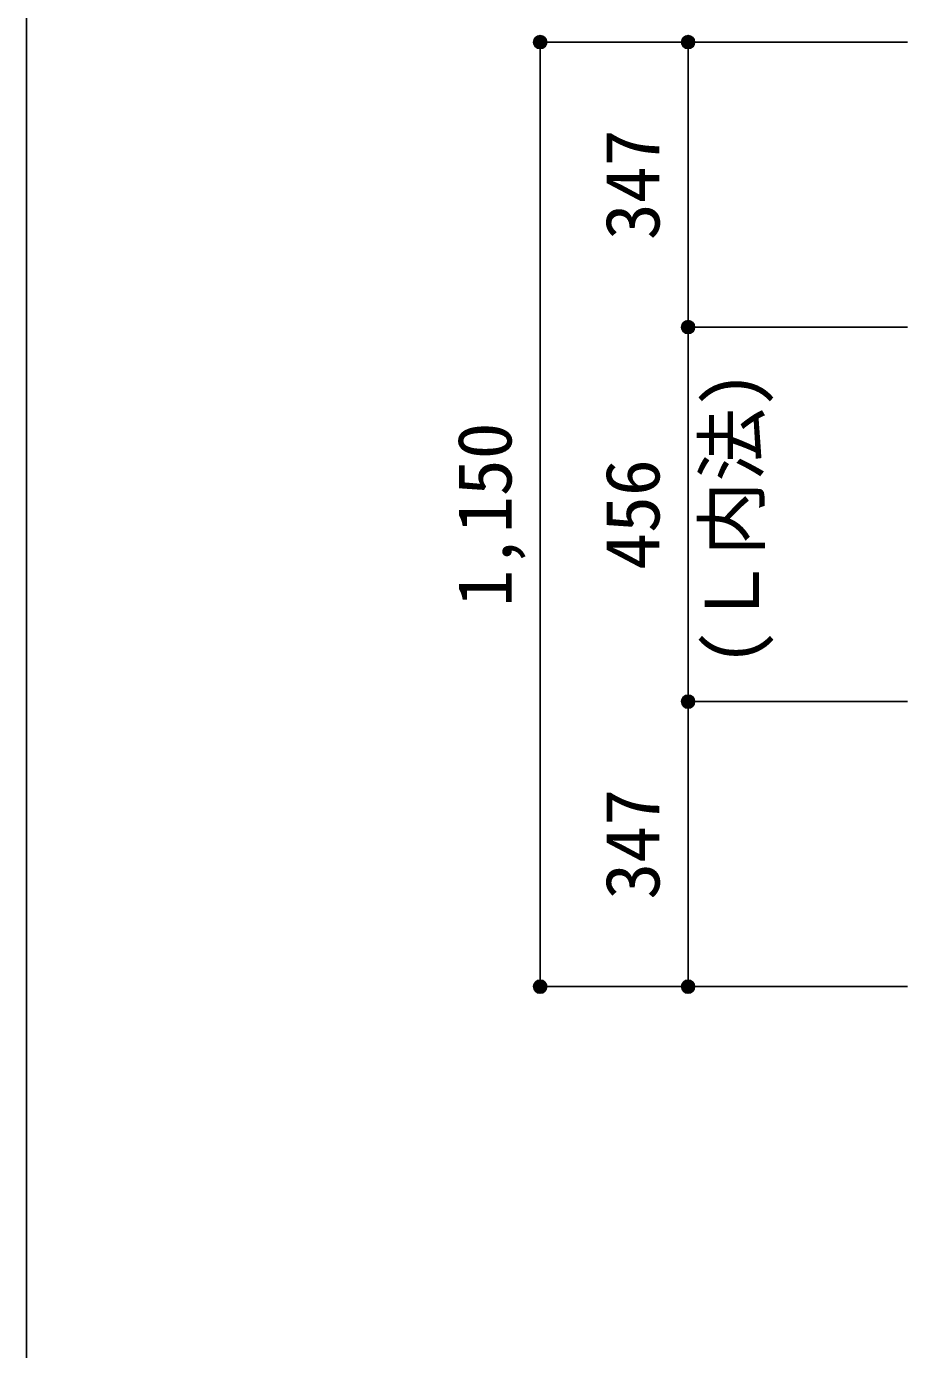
# Model space of a CAD drawing. Units: millimetres at full size, sheet at 1:30. Extents: x -5973 to 5954, y -4195 to 4201.
# Drawn here: x -5973 to -4901, y -2692 to -1081 of the extents above; entities that cross this region are included whole.
import ezdxf
from ezdxf.enums import TextEntityAlignment as Align

# ---------------------------------------------------------------- set-up
doc = ezdxf.new("R2010")
doc.units = ezdxf.units.MM
doc.header["$LTSCALE"] = 30
doc.header["$PDMODE"] = 32
doc.header["$PDSIZE"] = 15
doc.layers.add('0-D', color=4, linetype='Continuous')
doc.layers.add('F-0_枠', color=6, linetype='Continuous')
doc.styles.add('ＭＳ ゴシック', font='')
doc.styles.get('ＭＳ ゴシック').set_extended_font_data('MS Gothic')

msp = doc.modelspace()

# ---------------------------------------------------------------- linework, layer by layer
at = {"layer": '0-D'}
for p, q in [((-5347.84, -1099.89), (-5167.84, -1099.89)), ((-5347.84, -1099.89), (-5167.84, -1099.89)), ((-5347.84, -1099.89), (-5347.84, -2249.89)), ((-5167.84, -1099.89), (-5167.84, -1446.89)), ((-5167.84, -1099.89), (-4900.8, -1099.89)), ((-5167.84, -1446.89), (-4900.8, -1446.89)), ((-5167.84, -1446.89), (-5167.84, -1902.89)), ((-5167.84, -1902.89), (-4900.8, -1902.89)), ((-5167.84, -1902.89), (-5167.84, -2249.89)), ((-5347.84, -2249.89), (-5167.84, -2249.89)), ((-5167.84, -2249.89), (-4900.8, -2249.89)), ((-5167.84, -2249.89), (-4900.8, -2249.89))]:
    msp.add_line(p, q, dxfattribs=at)
for centre, radius in [((-5347.84, -1099.89), 8), ((-5347.84, -1099.89), 7.2), ((-5347.84, -1099.89), 6.4), ((-5347.84, -1099.89), 5.6), ((-5347.84, -1099.89), 4.8), ((-5167.84, -1099.89), 8), ((-5167.84, -1099.89), 7.2), ((-5167.84, -1099.89), 6.4), ((-5167.84, -1099.89), 5.6), ((-5167.84, -1099.89), 4.8), ((-5347.84, -1099.89), 4), ((-5347.84, -1099.89), 3.2), ((-5347.84, -1099.89), 2.4), ((-5347.84, -1099.89), 1.6), ((-5347.84, -1099.89), 0.8), ((-5167.84, -1099.89), 4), ((-5167.84, -1099.89), 3.2), ((-5167.84, -1099.89), 2.4), ((-5167.84, -1099.89), 1.6), ((-5167.84, -1099.89), 0.8), ((-5167.84, -1446.89), 8), ((-5167.84, -1446.89), 7.2), ((-5167.84, -1446.89), 6.4), ((-5167.84, -1446.89), 5.6), ((-5167.84, -1446.89), 4.8), ((-5167.84, -1446.89), 4), ((-5167.84, -1446.89), 3.2), ((-5167.84, -1446.89), 2.4), ((-5167.84, -1446.89), 1.6), ((-5167.84, -1446.89), 0.8), ((-5167.84, -1902.89), 8), ((-5167.84, -1902.89), 7.2), ((-5167.84, -1902.89), 6.4), ((-5167.84, -1902.89), 5.6), ((-5167.84, -1902.89), 4.8), ((-5167.84, -1902.89), 4), ((-5167.84, -1902.89), 3.2), ((-5167.84, -1902.89), 2.4), ((-5167.84, -1902.89), 1.6), ((-5167.84, -1902.89), 0.8), ((-5347.84, -2249.89), 8), ((-5347.84, -2249.89), 7.2), ((-5347.84, -2249.89), 6.4), ((-5347.84, -2249.89), 5.6), ((-5347.84, -2249.89), 4.8), ((-5347.84, -2249.89), 4), ((-5347.84, -2249.89), 3.2), ((-5347.84, -2249.89), 2.4), ((-5347.84, -2249.89), 1.6), ((-5347.84, -2249.89), 0.8), ((-5167.84, -2249.89), 8), ((-5167.84, -2249.89), 7.2), ((-5167.84, -2249.89), 6.4), ((-5167.84, -2249.89), 5.6), ((-5167.84, -2249.89), 4.8), ((-5167.84, -2249.89), 4), ((-5167.84, -2249.89), 3.2), ((-5167.84, -2249.89), 2.4), ((-5167.84, -2249.89), 1.6), ((-5167.84, -2249.89), 0.8)]:
    msp.add_circle(centre, radius, dxfattribs=at)
at = {"layer": '0-D', "color": 7}
for p in [(-5347.84, -1099.89), (-5347.84, -1099.89), (-5167.84, -1099.89), (-5167.84, -1099.89), (-5167.84, -1446.89), (-5167.84, -1446.89), (-5167.84, -1902.89), (-5167.84, -1902.89), (-5347.84, -2249.89), (-5167.84, -2249.89), (-5167.84, -2249.89)]:
    msp.add_point(p, dxfattribs=at)
at = {"layer": 'F-0_枠'}
msp.add_line((-5972.88, 4201.15), (-5972.88, -4195.24), dxfattribs=at)

# ---------------------------------------------------------------- texts
at = {"layer": '0-D', "style": 'ＭＳ ゴシック'}
for s, p in [('347', (-5182.84, -1340.89)), ('(Ｌ内法)', (-5061.86, -1859.92)), ('1,150', (-5362.84, -1787.39)), ('456', (-5182.84, -1742.39)), ('347', (-5182.84, -2143.89))]:
    msp.add_text(s, height=65.98, rotation=90, dxfattribs=at).set_placement(p, align=Align.BOTTOM_LEFT)

doc.saveas('drawing.dxf')
